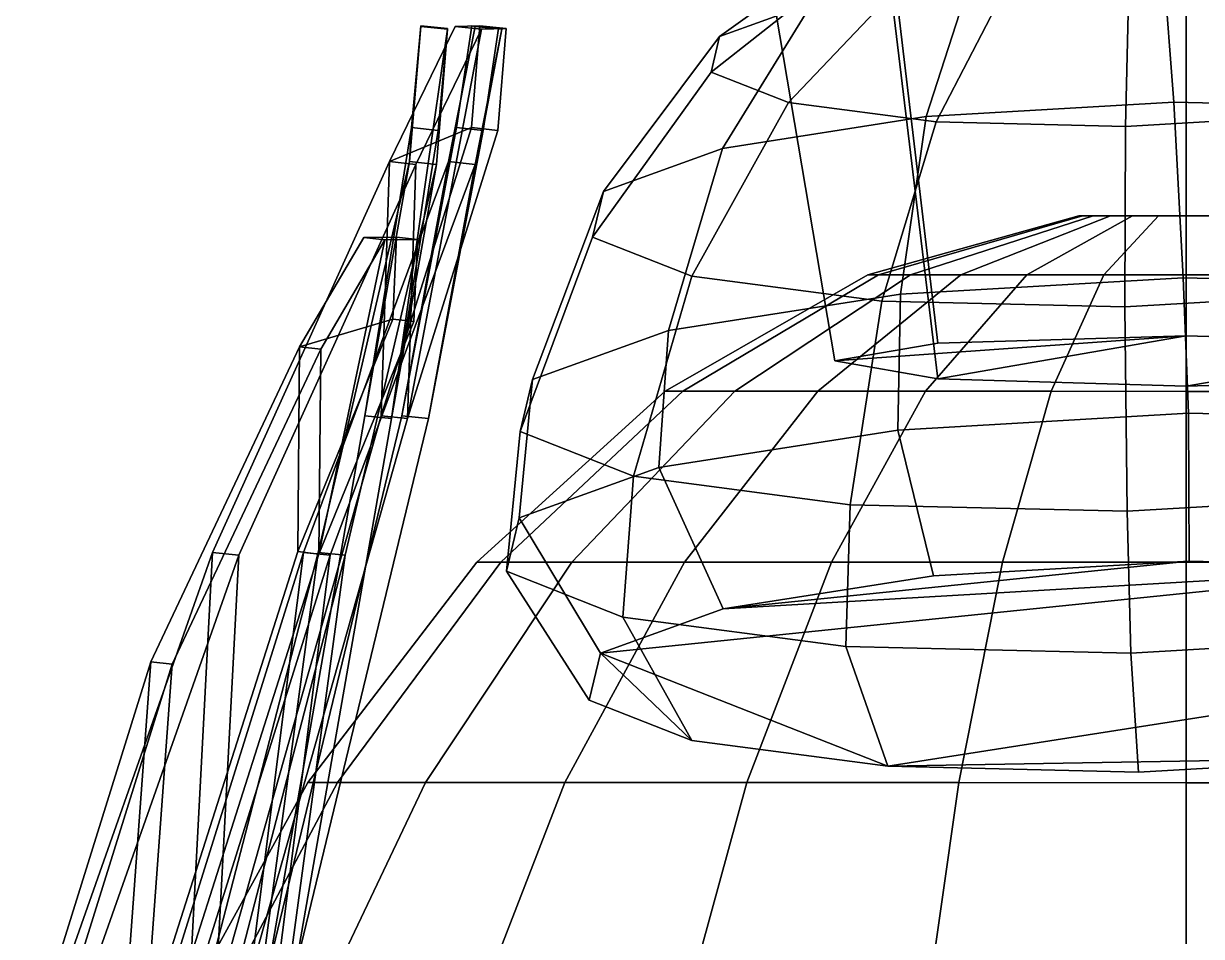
# Model space of a CAD drawing. Header units: metres. Extents: x -1.13 to 1.13, y -1.57 to 2.6.
# Drawn here: x -0.576 to 0.008, y 0.716 to 1.168 of the extents above; entities that cross this region are included whole.
import ezdxf

# ---------------------------------------------------------------- set-up
doc = ezdxf.new("R2010")
doc.units = ezdxf.units.M
for name, color, linetype in [('BODY', 6, 'CONTINUOUS'), ('FEATHER$', 13, 'CONTINUOUS'), ('FEATHER$B', 2, 'CONTINUOUS'), ('FEATHER$C', 4, 'CONTINUOUS'), ('FEATHER$D', 5, 'CONTINUOUS'), ('REAR', 9, 'CONTINUOUS'), ('TAIL', 15, 'CONTINUOUS')]:
    doc.layers.add(name, color=color, linetype=linetype)

msp = doc.modelspace()

# ---------------------------------------------------------------- linework, layer by layer
at = {"layer": 'BODY', "color": 6}
for points in [[(-0.0512, 1.07325, -0.158409), (-0.152313, 1.04399, -0.172512), (-0.157688, 1.04399, -0.132858), (-0.053008, 1.07325, -0.145899)], [(-0.053008, 1.07325, -0.145899), (-0.157688, 1.04399, -0.132858), (-0.152313, 1.04399, -0.104005), (-0.0512, 1.07325, -0.133497)], [(-0.045899, 1.07325, -0.16996), (-0.136555, 1.04399, -0.211953), (-0.152313, 1.04399, -0.172512), (-0.0512, 1.07325, -0.158409)], [(-0.0512, 1.07325, -0.133497), (-0.152313, 1.04399, -0.104005), (-0.136555, 1.04399, -0.076875), (-0.045899, 1.07325, -0.122265)], [(-0.037466, 1.07325, -0.180335), (-0.111487, 1.04399, -0.244755), (-0.136555, 1.04399, -0.211953), (-0.045899, 1.07325, -0.16996)], [(-0.045899, 1.07325, -0.122265), (-0.136555, 1.04399, -0.076875), (-0.111487, 1.04399, -0.050392), (-0.037466, 1.07325, -0.113204)], [(-0.026476, 1.07325, -0.188794), (-0.078817, 1.04398, -0.271543), (-0.111487, 1.04399, -0.244755), (-0.037466, 1.07325, -0.180335)], [(-0.037466, 1.07325, -0.113204), (-0.111487, 1.04399, -0.050392), (-0.078817, 1.04398, -0.028141), (-0.026476, 1.07325, -0.106544)], [(-0.013679, 1.07325, -0.194076), (-0.040773, 1.04398, -0.288813), (-0.078817, 1.04398, -0.271543), (-0.026476, 1.07325, -0.188794)], [(-0.026476, 1.07325, -0.106544), (-0.078817, 1.04398, -0.028141), (-0.040773, 1.04398, -0.012822), (-0.013679, 1.07325, -0.101107)], [(-0.0512, 1.07325, -0.158409), (-0.053008, 1.07325, -0.145899), (-0.045899, 1.07325, -0.16996)], [(-0.045899, 1.07325, -0.16996), (-0.053008, 1.07325, -0.145899), (-0.037466, 1.07325, -0.180335)], [(-0.037466, 1.07325, -0.180335), (-0.053008, 1.07325, -0.145899), (-0.013679, 1.07325, -0.194076)], [(-0.0512, 1.07325, -0.133497), (-0.013679, 1.07325, -0.194076), (-0.053008, 1.07325, -0.145899)], [(-0.013679, 1.07325, -0.194076), (-0.0512, 1.07325, -0.133497), (0.000069, 1.07325, -0.098582), (0.026613, 1.07325, -0.188795)], [(-0.045899, 1.07325, -0.122265), (-0.037466, 1.07325, -0.113204), (-0.0512, 1.07325, -0.133497)], [(-0.037466, 1.07325, -0.113204), (-0.026476, 1.07325, -0.106544), (-0.0512, 1.07325, -0.133497)], [(-0.026476, 1.07325, -0.106544), (0.000069, 1.07325, -0.098582), (-0.0512, 1.07325, -0.133497)], [(0.000068, 1.07325, -0.195713), (0.000064, 1.04398, -0.294581), (-0.040773, 1.04398, -0.288813), (-0.013679, 1.07325, -0.194076)], [(-0.013679, 1.07325, -0.101107), (-0.040773, 1.04398, -0.012822), (0.000068, 1.04398, -0.006136), (0.000069, 1.07325, -0.098582)], [(-0.026476, 1.07325, -0.188794), (-0.037466, 1.07325, -0.180335), (-0.013679, 1.07325, -0.194076)], [(-0.013679, 1.07325, -0.101107), (0.000069, 1.07325, -0.098582), (-0.026476, 1.07325, -0.106544)], [(0.000068, 1.07325, -0.195713), (-0.013679, 1.07325, -0.194076), (0.026613, 1.07325, -0.188795)], [(0.000064, 1.04398, -0.294581), (0.000068, 1.07325, -0.195713), (0.013815, 1.07325, -0.194077), (0.040902, 1.04398, -0.288815)], [(0.040909, 1.04398, -0.012823), (0.013817, 1.07325, -0.101108), (0.000069, 1.07325, -0.098582), (0.000068, 1.04398, -0.006136)], [(0.013815, 1.07325, -0.194077), (0.000068, 1.07325, -0.195713), (0.026613, 1.07325, -0.188795)], [(0.013817, 1.07325, -0.101108), (0.046037, 1.07325, -0.122267), (0.000069, 1.07325, -0.098582)], [(0.026613, 1.07325, -0.188795), (0.000069, 1.07325, -0.098582), (0.046037, 1.07325, -0.122267)], [(-0.152313, 1.04399, -0.172512), (-0.249272, 0.986239, -0.199412), (-0.258067, 0.98624, -0.137901), (-0.157688, 1.04399, -0.132858)], [(-0.157688, 1.04399, -0.132858), (-0.258067, 0.98624, -0.137901), (-0.249272, 0.986239, -0.078639), (-0.152313, 1.04399, -0.104005)], [(-0.136555, 1.04399, -0.211953), (-0.223486, 0.986238, -0.259456), (-0.249272, 0.986239, -0.199412), (-0.152313, 1.04399, -0.172512)], [(-0.152313, 1.04399, -0.104005), (-0.249272, 0.986239, -0.078639), (-0.223486, 0.986238, -0.025658), (-0.136555, 1.04399, -0.076875)], [(-0.111487, 1.04399, -0.244755), (-0.182466, 0.986236, -0.31233), (-0.223486, 0.986238, -0.259456), (-0.136555, 1.04399, -0.211953)], [(-0.136555, 1.04399, -0.076875), (-0.223486, 0.986238, -0.025658), (-0.182466, 0.986236, 0.018137), (-0.111487, 1.04399, -0.050392)], [(-0.078817, 1.04398, -0.271543), (-0.129008, 0.986233, -0.354398), (-0.182466, 0.986236, -0.31233), (-0.111487, 1.04399, -0.244755)], [(-0.111487, 1.04399, -0.050392), (-0.182466, 0.986236, 0.018137), (-0.129008, 0.986233, 0.049896), (-0.078817, 1.04398, -0.028141)], [(-0.040773, 1.04398, -0.288813), (-0.066755, 0.98623, -0.38372), (-0.129008, 0.986233, -0.354398), (-0.078817, 1.04398, -0.271543)], [(-0.078817, 1.04398, -0.028141), (-0.129008, 0.986233, 0.049896), (-0.066755, 0.98623, 0.074577), (-0.040773, 1.04398, -0.012822)], [(0.000064, 1.04398, -0.294581), (0.000059, 0.986226, -0.393925), (-0.066755, 0.98623, -0.38372), (-0.040773, 1.04398, -0.288813)], [(-0.040773, 1.04398, -0.012822), (-0.066755, 0.98623, 0.074577), (0.000065, 0.986226, 0.085323), (0.000068, 1.04398, -0.006136)], [(0.000059, 0.986226, -0.393925), (0.000064, 1.04398, -0.294581), (0.040902, 1.04398, -0.288815), (0.066873, 0.986219, -0.383722)], [(0.066885, 0.986219, 0.074575), (0.040909, 1.04398, -0.012823), (0.000068, 1.04398, -0.006136), (0.000065, 0.986226, 0.085323)], [(-0.249272, 0.986239, -0.199412), (-0.339432, 0.90159, -0.210604), (-0.351407, 0.90159, -0.122558), (-0.258067, 0.98624, -0.137901)], [(-0.258067, 0.98624, -0.137901), (-0.351407, 0.90159, -0.122558), (-0.339432, 0.90159, -0.038766), (-0.249272, 0.986239, -0.078639)], [(-0.223486, 0.986238, -0.259456), (-0.304322, 0.901588, -0.297602), (-0.339432, 0.90159, -0.210604), (-0.249272, 0.986239, -0.199412)], [(-0.249272, 0.986239, -0.078639), (-0.339432, 0.90159, -0.038766), (-0.304322, 0.901588, 0.031601), (-0.223486, 0.986238, -0.025658)], [(-0.182466, 0.986236, -0.31233), (-0.248469, 0.901585, -0.376302), (-0.304322, 0.901588, -0.297602), (-0.223486, 0.986238, -0.259456)], [(-0.223486, 0.986238, -0.025658), (-0.304322, 0.901588, 0.031601), (-0.248469, 0.901585, 0.087459), (-0.182466, 0.986236, 0.018137)], [(-0.129008, 0.986233, -0.354398), (-0.175681, 0.901581, -0.437347), (-0.248469, 0.901585, -0.376302), (-0.182466, 0.986236, -0.31233)], [(-0.182466, 0.986236, 0.018137), (-0.248469, 0.901585, 0.087459), (-0.175681, 0.901581, 0.129784), (-0.129008, 0.986233, 0.049896)], [(-0.066755, 0.98623, -0.38372), (-0.090917, 0.901577, -0.475814), (-0.175681, 0.901581, -0.437347), (-0.129008, 0.986233, -0.354398)], [(-0.129008, 0.986233, 0.049896), (-0.175681, 0.901581, 0.129784), (-0.090917, 0.901577, 0.159776), (-0.066755, 0.98623, 0.074577)], [(0.000059, 0.986226, -0.393925), (0.000051, 0.901572, -0.489862), (-0.090917, 0.901577, -0.475814), (-0.066755, 0.98623, -0.38372)], [(-0.066755, 0.98623, 0.074577), (-0.090917, 0.901577, 0.159776), (0.00006, 0.901572, 0.17435), (0.000065, 0.986226, 0.085323)], [(0.000051, 0.901572, -0.489862), (0.000059, 0.986226, -0.393925), (0.066873, 0.986219, -0.383722), (0.091019, 0.901562, -0.475817)], [(0.091036, 0.901562, 0.159773), (0.066885, 0.986219, 0.074575), (0.000065, 0.986226, 0.085323), (0.00006, 0.901572, 0.17435)], [(-0.339432, 0.90159, -0.210604), (-0.420332, 0.792347, -0.218825), (-0.435161, 0.792348, -0.101984), (-0.351407, 0.90159, -0.122558)], [(-0.351407, 0.90159, -0.122558), (-0.435161, 0.792348, -0.101984), (-0.420332, 0.792347, 0.008425), (-0.339432, 0.90159, -0.038766)], [(-0.304322, 0.901588, -0.297602), (-0.376855, 0.792345, -0.333058), (-0.420332, 0.792347, -0.218825), (-0.339432, 0.90159, -0.210604)], [(-0.339432, 0.90159, -0.038766), (-0.420332, 0.792347, 0.008425), (-0.376855, 0.792345, 0.09321), (-0.304322, 0.901588, 0.031601)], [(-0.248469, 0.901585, -0.376302), (-0.307693, 0.792341, -0.431736), (-0.376855, 0.792345, -0.333058), (-0.304322, 0.901588, -0.297602)], [(-0.304322, 0.901588, 0.031601), (-0.376855, 0.792345, 0.09321), (-0.307693, 0.792341, 0.156499), (-0.248469, 0.901585, 0.087459)], [(-0.175681, 0.901581, -0.437347), (-0.21756, 0.792336, -0.508034), (-0.307693, 0.792341, -0.431736), (-0.248469, 0.901585, -0.376302)], [(-0.248469, 0.901585, 0.087459), (-0.307693, 0.792341, 0.156499), (-0.21756, 0.792336, 0.202182), (-0.175681, 0.901581, 0.129784)], [(-0.090917, 0.901577, -0.475814), (-0.112598, 0.792331, -0.555738), (-0.21756, 0.792336, -0.508034), (-0.175681, 0.901581, -0.437347)], [(-0.175681, 0.901581, 0.129784), (-0.21756, 0.792336, 0.202182), (-0.112598, 0.792331, 0.234921), (-0.090917, 0.901577, 0.159776)], [(0.000051, 0.901572, -0.489862), (0.000042, 0.792325, -0.573149), (-0.112598, 0.792331, -0.555738), (-0.090917, 0.901577, -0.475814)], [(-0.090917, 0.901577, 0.159776), (-0.112598, 0.792331, 0.234921), (0.000052, 0.792325, 0.252883), (0.00006, 0.901572, 0.17435)], [(0.000042, 0.792325, -0.573149), (0.000051, 0.901572, -0.489862), (0.091019, 0.901562, -0.475817), (0.112682, 0.792312, -0.555741)], [(0.112703, 0.792312, 0.234918), (0.091036, 0.901562, 0.159773), (0.00006, 0.901572, 0.17435), (0.000052, 0.792325, 0.252883)], [(-0.420332, 0.792347, -0.218825), (-0.489767, 0.661492, -0.222557), (-0.507045, 0.661493, -0.080028), (-0.435161, 0.792348, -0.101984)], [(-0.435161, 0.792348, -0.101984), (-0.507045, 0.661493, -0.080028), (-0.489767, 0.661492, 0.049679), (-0.420332, 0.792347, 0.008425)], [(-0.376855, 0.792345, -0.333058), (-0.43911, 0.661489, -0.360287), (-0.489767, 0.661492, -0.222557), (-0.420332, 0.792347, -0.218825)], [(-0.420332, 0.792347, 0.008425), (-0.489767, 0.661492, 0.049679), (-0.43911, 0.661489, 0.148011), (-0.376855, 0.792345, 0.09321)], [(-0.307693, 0.792341, -0.431736), (-0.358525, 0.661485, -0.477136), (-0.43911, 0.661489, -0.360287), (-0.376855, 0.792345, -0.333058)], [(-0.376855, 0.792345, 0.09321), (-0.43911, 0.661489, 0.148011), (-0.358525, 0.661485, 0.211638), (-0.307693, 0.792341, 0.156499)], [(-0.21756, 0.792336, -0.508034), (-0.253506, 0.661479, -0.565385), (-0.358525, 0.661485, -0.477136), (-0.307693, 0.792341, -0.431736)], [(-0.307693, 0.792341, 0.156499), (-0.358525, 0.661485, 0.211638), (-0.253506, 0.661479, 0.259448), (-0.21756, 0.792336, 0.202182)], [(-0.112598, 0.792331, -0.555738), (-0.131208, 0.661473, -0.621977), (-0.253506, 0.661479, -0.565385), (-0.21756, 0.792336, -0.508034)], [(-0.21756, 0.792336, 0.202182), (-0.253506, 0.661479, 0.259448), (-0.131208, 0.661473, 0.295525), (-0.112598, 0.792331, 0.234921)], [(0.000042, 0.792325, -0.573149), (0.000031, 0.661466, -0.642329), (-0.131208, 0.661473, -0.621977), (-0.112598, 0.792331, -0.555738)], [(-0.112598, 0.792331, 0.234921), (-0.131208, 0.661473, 0.295525), (0.000043, 0.661466, 0.316354), (0.000052, 0.792325, 0.252883)], [(0.000031, 0.661466, -0.642329), (0.000042, 0.792325, -0.573149), (0.112682, 0.792312, -0.555741), (0.13127, 0.661451, -0.621981)], [(0.131294, 0.661451, 0.295521), (0.112703, 0.792312, 0.234918), (0.000052, 0.792325, 0.252883), (0.000043, 0.661466, 0.316354)]]:
    msp.add_3dface(points, dxfattribs=at)
at = {"layer": 'FEATHER$', "color": 13}
for points in [[(-0.383671, 1.11696, -1.15553), (-0.384758, 1.10007, -0.958554), (-0.379141, 1.16708, -1.05372), (-0.379049, 1.16738, -1.12712)], [(-0.365913, 1.16593, -1.12553), (-0.370574, 1.11551, -1.15394), (-0.383671, 1.11696, -1.15553), (-0.379049, 1.16738, -1.12712)], [(-0.365916, 1.16563, -1.05213), (-0.365913, 1.16593, -1.12553), (-0.379049, 1.16738, -1.12712), (-0.379141, 1.16708, -1.05372)], [(-0.365916, 1.16563, -1.05213), (-0.393635, 0.972724, -1.06468), (-0.370574, 1.11551, -1.15394), (-0.365913, 1.16593, -1.12553)], [(-0.393635, 0.972724, -1.06468), (-0.365916, 1.16563, -1.05213), (-0.371427, 1.09862, -0.956963)], [(-0.371427, 1.09862, -0.956963), (-0.365916, 1.16563, -1.05213), (-0.379141, 1.16708, -1.05372), (-0.384758, 1.10007, -0.958554)], [(-0.370574, 1.11551, -1.15394), (-0.393635, 0.972724, -1.06468), (-0.406786, 0.974171, -1.06627), (-0.383671, 1.11696, -1.15553)], [(-0.384758, 1.10007, -0.958554), (-0.383671, 1.11696, -1.15553), (-0.406786, 0.974171, -1.06627)], [(-0.467533, 0.626746, -0.930124), (-0.42996, 0.906452, -0.799076), (-0.384758, 1.10007, -0.958554), (-0.406786, 0.974171, -1.06627)], [(-0.41666, 0.905006, -0.797484), (-0.454504, 0.6253, -0.928533), (-0.393635, 0.972724, -1.06468), (-0.371427, 1.09862, -0.956963)], [(-0.41666, 0.905006, -0.797484), (-0.371427, 1.09862, -0.956963), (-0.384758, 1.10007, -0.958554), (-0.42996, 0.906452, -0.799076)], [(-0.393635, 0.972724, -1.06468), (-0.454504, 0.6253, -0.928533), (-0.467533, 0.626746, -0.930124), (-0.406786, 0.974171, -1.06627)], [(-0.52486, 0.31129, -0.747544), (-0.494936, 0.655576, -0.679593), (-0.42996, 0.906452, -0.799076), (-0.467533, 0.626746, -0.930124)], [(-0.454504, 0.6253, -0.928533), (-0.41666, 0.905006, -0.797484), (-0.481907, 0.65413, -0.678002), (-0.511832, 0.309843, -0.745952)], [(-0.481907, 0.65413, -0.678002), (-0.41666, 0.905006, -0.797484), (-0.42996, 0.906452, -0.799076), (-0.494936, 0.655576, -0.679593)]]:
    msp.add_3dface(points, dxfattribs=at)
at = {"layer": 'FEATHER$B', "color": 2}
for points in [[(-0.392996, 1.02198, -0.514926), (-0.439179, 1.00835, -0.356039), (-0.407338, 1.0624, -0.432807), (-0.391115, 1.06265, -0.492013)], [(-0.428695, 1.00718, -0.354755), (-0.396918, 1.06124, -0.431523), (-0.407338, 1.0624, -0.432807), (-0.439179, 1.00835, -0.356039)], [(-0.396918, 1.06124, -0.431523), (-0.380721, 1.06148, -0.490729), (-0.391115, 1.06265, -0.492013), (-0.407338, 1.0624, -0.432807)], [(-0.380721, 1.06148, -0.490729), (-0.382602, 1.02081, -0.513643), (-0.392996, 1.02198, -0.514926), (-0.391115, 1.06265, -0.492013)], [(-0.396918, 1.06124, -0.431523), (-0.429632, 0.905628, -0.441644), (-0.382602, 1.02081, -0.513643), (-0.380721, 1.06148, -0.490729)], [(-0.429632, 0.905628, -0.441644), (-0.396918, 1.06124, -0.431523), (-0.428695, 1.00718, -0.354755)], [(-0.382602, 1.02081, -0.513643), (-0.429632, 0.905628, -0.441644), (-0.440122, 0.906794, -0.442928), (-0.392996, 1.02198, -0.514926)], [(-0.439179, 1.00835, -0.356039), (-0.392996, 1.02198, -0.514926), (-0.440122, 0.906794, -0.442928)], [(-0.529399, 0.626548, -0.333106), (-0.512904, 0.85217, -0.227397), (-0.439179, 1.00835, -0.356039), (-0.440122, 0.906794, -0.442928)], [(-0.502345, 0.851003, -0.226113), (-0.518836, 0.62538, -0.331823), (-0.429632, 0.905628, -0.441644), (-0.428695, 1.00718, -0.354755)], [(-0.502345, 0.851003, -0.226113), (-0.428695, 1.00718, -0.354755), (-0.439179, 1.00835, -0.356039), (-0.512904, 0.85217, -0.227397)], [(-0.429632, 0.905628, -0.441644), (-0.518836, 0.62538, -0.331823), (-0.529399, 0.626548, -0.333106), (-0.440122, 0.906794, -0.442928)], [(-0.565368, 0.648635, -0.129734), (-0.502345, 0.851003, -0.226113), (-0.512904, 0.85217, -0.227397), (-0.575968, 0.649803, -0.131017)], [(-0.559818, 0.372087, -0.185829), (-0.575968, 0.649803, -0.131017), (-0.512904, 0.85217, -0.227397), (-0.529399, 0.626548, -0.333106)], [(-0.518836, 0.62538, -0.331823), (-0.502345, 0.851003, -0.226113), (-0.565368, 0.648635, -0.129734), (-0.54927, 0.37092, -0.184545)]]:
    msp.add_3dface(points, dxfattribs=at)
at = {"layer": 'FEATHER$C', "color": 4}
for points in [[(-0.354078, 1.11696, -0.74417), (-0.394697, 1.10007, -0.547196), (-0.362152, 1.16708, -0.642366), (-0.349928, 1.16738, -0.715763)], [(-0.349027, 1.16563, -0.640774), (-0.336786, 1.16593, -0.714172), (-0.349928, 1.16738, -0.715763), (-0.362152, 1.16708, -0.642366)], [(-0.336786, 1.16593, -0.714172), (-0.340949, 1.11551, -0.742579), (-0.354078, 1.11696, -0.74417), (-0.349928, 1.16738, -0.715763)], [(-0.381596, 1.09862, -0.545604), (-0.349027, 1.16563, -0.640774), (-0.362152, 1.16708, -0.642366), (-0.394697, 1.10007, -0.547196)], [(-0.349027, 1.16563, -0.640774), (-0.385684, 0.972723, -0.653321), (-0.340949, 1.11551, -0.742579), (-0.336786, 1.16593, -0.714172)], [(-0.385684, 0.972723, -0.653321), (-0.349027, 1.16563, -0.640774), (-0.381596, 1.09862, -0.545604)], [(-0.340949, 1.11551, -0.742579), (-0.385684, 0.972723, -0.653321), (-0.39878, 0.97417, -0.654913), (-0.354078, 1.11696, -0.74417)], [(-0.394697, 1.10007, -0.547196), (-0.354078, 1.11696, -0.74417), (-0.39878, 0.97417, -0.654913)], [(-0.497008, 0.626745, -0.518766), (-0.482347, 0.906451, -0.387717), (-0.394697, 1.10007, -0.547196), (-0.39878, 0.97417, -0.654913)], [(-0.469304, 0.905005, -0.386126), (-0.484005, 0.625299, -0.517175), (-0.385684, 0.972723, -0.653321), (-0.381596, 1.09862, -0.545604)], [(-0.469304, 0.905005, -0.386126), (-0.381596, 1.09862, -0.545604), (-0.394697, 1.10007, -0.547196), (-0.482347, 0.906451, -0.387717)], [(-0.385684, 0.972723, -0.653321), (-0.484005, 0.625299, -0.517175), (-0.497008, 0.626745, -0.518766), (-0.39878, 0.97417, -0.654913)], [(-0.557706, 0.654129, -0.266643), (-0.469304, 0.905005, -0.386126), (-0.482347, 0.906451, -0.387717), (-0.57065, 0.655575, -0.268235)], [(-0.553415, 0.311289, -0.336185), (-0.57065, 0.655575, -0.268235), (-0.482347, 0.906451, -0.387717), (-0.497008, 0.626745, -0.518766)], [(-0.484005, 0.625299, -0.517175), (-0.469304, 0.905005, -0.386126), (-0.557706, 0.654129, -0.266643), (-0.54041, 0.309842, -0.334593)]]:
    msp.add_3dface(points, dxfattribs=at)
at = {"layer": 'FEATHER$D', "color": 5}
for points in [[(-0.361386, 1.11696, -0.948556), (-0.365401, 1.10007, -0.751582), (-0.35213, 1.16708, -0.846752), (-0.353837, 1.16738, -0.920149)], [(-0.340652, 1.16593, -0.918558), (-0.348219, 1.11551, -0.946965), (-0.361386, 1.11696, -0.948556), (-0.353837, 1.16738, -0.920149)], [(-0.338907, 1.16563, -0.84516), (-0.340652, 1.16593, -0.918558), (-0.353837, 1.16738, -0.920149), (-0.35213, 1.16708, -0.846752)], [(-0.338907, 1.16563, -0.84516), (-0.375373, 0.972724, -0.857707), (-0.348219, 1.11551, -0.946965), (-0.340652, 1.16593, -0.918558)], [(-0.375373, 0.972724, -0.857707), (-0.338907, 1.16563, -0.84516), (-0.35215, 1.09862, -0.749991)], [(-0.35215, 1.09862, -0.749991), (-0.338907, 1.16563, -0.84516), (-0.35213, 1.16708, -0.846752), (-0.365401, 1.10007, -0.751582)], [(-0.348219, 1.11551, -0.946965), (-0.375373, 0.972724, -0.857707), (-0.388538, 0.974171, -0.859299), (-0.361386, 1.11696, -0.948556)], [(-0.365401, 1.10007, -0.751582), (-0.361386, 1.11696, -0.948556), (-0.388538, 0.974171, -0.859299)], [(-0.47247, 0.626746, -0.723152), (-0.437226, 0.906452, -0.592104), (-0.365401, 1.10007, -0.751582), (-0.388538, 0.974171, -0.859299)], [(-0.424087, 0.905006, -0.590512), (-0.459441, 0.6253, -0.721561), (-0.375373, 0.972724, -0.857707), (-0.35215, 1.09862, -0.749991)], [(-0.424087, 0.905006, -0.590512), (-0.35215, 1.09862, -0.749991), (-0.365401, 1.10007, -0.751582), (-0.437226, 0.906452, -0.592104)], [(-0.375373, 0.972724, -0.857707), (-0.459441, 0.6253, -0.721561), (-0.47247, 0.626746, -0.723152), (-0.388538, 0.974171, -0.859299)], [(-0.529797, 0.31129, -0.540571), (-0.515652, 0.655576, -0.472621), (-0.437226, 0.906452, -0.592104), (-0.47247, 0.626746, -0.723152)], [(-0.459441, 0.6253, -0.721561), (-0.424087, 0.905006, -0.590512), (-0.502718, 0.654129, -0.471029), (-0.516768, 0.309843, -0.53898)], [(-0.502718, 0.654129, -0.471029), (-0.424087, 0.905006, -0.590512), (-0.437226, 0.906452, -0.592104), (-0.515652, 0.655576, -0.472621)]]:
    msp.add_3dface(points, dxfattribs=at)
at = {"layer": 'REAR', "color": 9}
for points in [[(-0.155846, 1.21613, -0.229036), (-0.231116, 1.16201, -0.197719), (-0.185191, 1.1786, -0.130636), (-0.126713, 1.22665, -0.186481)], [(-0.158521, 1.20498, -0.278007), (-0.235332, 1.14444, -0.274917), (-0.231116, 1.16201, -0.197719), (-0.155846, 1.21613, -0.229036)], [(-0.134207, 1.19541, -0.323695), (-0.197003, 1.12935, -0.34694), (-0.235332, 1.14444, -0.274917), (-0.158521, 1.20498, -0.278007)], [(-0.106652, 1.1909, -0.086955), (-0.128747, 1.12234, -0.023218), (-0.005941, 1.12951, -0.008281), (-0.011056, 1.19648, -0.075327)], [(-0.011056, 1.19648, -0.075327), (-0.005941, 1.12951, -0.008281), (0.114454, 1.12663, -0.037478), (0.082664, 1.19425, -0.098055)], [(-0.185191, 1.1786, -0.130636), (-0.22964, 1.10654, -0.079333), (-0.128747, 1.12234, -0.023218), (-0.106652, 1.1909, -0.086955)], [(-0.08772, 1.1893, -0.357051), (-0.123722, 1.11974, -0.399523), (-0.197003, 1.12935, -0.34694), (-0.134207, 1.19541, -0.323695)], [(0.032374, 1.19143, -0.364093), (0.065594, 1.12308, -0.410624), (-0.030002, 1.11749, -0.422252), (-0.028268, 1.18788, -0.371469)], [(-0.028268, 1.18788, -0.371469), (-0.030002, 1.11749, -0.422252), (-0.123722, 1.11974, -0.399523), (-0.08772, 1.1893, -0.357051)], [(-0.231116, 1.16201, -0.197719), (-0.288636, 1.08523, -0.165509), (-0.22964, 1.10654, -0.079333), (-0.185191, 1.1786, -0.130636)], [(-0.235332, 1.14444, -0.274917), (-0.294052, 1.06266, -0.26468), (-0.288636, 1.08523, -0.165509), (-0.231116, 1.16201, -0.197719)], [(-0.197003, 1.12935, -0.34694), (-0.244814, 1.04327, -0.357203), (-0.294052, 1.06266, -0.26468), (-0.235332, 1.14444, -0.274917)], [(-0.123722, 1.11974, -0.399523), (-0.150675, 1.03092, -0.424753), (-0.244814, 1.04327, -0.357203), (-0.197003, 1.12935, -0.34694)], [(-0.128747, 1.12234, -0.023218), (-0.141386, 1.03433, 0.027274), (-0.00132, 1.04251, 0.044311), (-0.005941, 1.12951, -0.008281)], [(-0.005941, 1.12951, -0.008281), (-0.00132, 1.04251, 0.044311), (0.135998, 1.03923, 0.01101), (0.114454, 1.12663, -0.037478)], [(-0.22964, 1.10654, -0.079333), (-0.25646, 1.0163, -0.036727), (-0.141386, 1.03433, 0.027274), (-0.128747, 1.12234, -0.023218)], [(0.065594, 1.12308, -0.410624), (0.092526, 1.03523, -0.439013), (-0.030279, 1.02805, -0.45395), (-0.030002, 1.11749, -0.422252)], [(-0.030002, 1.11749, -0.422252), (-0.030279, 1.02805, -0.45395), (-0.150675, 1.03092, -0.424753), (-0.123722, 1.11974, -0.399523)], [(-0.288636, 1.08523, -0.165509), (-0.323748, 0.992013, -0.135016), (-0.25646, 1.0163, -0.036727), (-0.22964, 1.10654, -0.079333)], [(-0.294052, 1.06266, -0.26468), (-0.329925, 0.966261, -0.248125), (-0.323748, 0.992013, -0.135016), (-0.288636, 1.08523, -0.165509)], [(-0.244814, 1.04327, -0.357203), (-0.273766, 0.944151, -0.353652), (-0.329925, 0.966261, -0.248125), (-0.294052, 1.06266, -0.26468)], [(-0.150675, 1.03092, -0.424753), (-0.166395, 0.930061, -0.430696), (-0.273766, 0.944151, -0.353652), (-0.244814, 1.04327, -0.357203)], [(-0.142833, 0.967059, 0.049504), (0.001197, 0.975473, 0.067023), (-0.00132, 1.04251, 0.044311), (-0.141386, 1.03433, 0.027274)], [(0.001197, 0.975473, 0.067023), (0.1424, 0.972102, 0.032779), (0.135998, 1.03923, 0.01101), (-0.00132, 1.04251, 0.044311)], [(-0.261164, 0.948528, -0.016308), (-0.142833, 0.967059, 0.049504), (-0.141386, 1.03433, 0.027274), (-0.25646, 1.0163, -0.036727)], [(0.092526, 1.03523, -0.439013), (0.110987, 0.934964, -0.44696), (-0.029078, 0.926783, -0.463998), (-0.030279, 1.02805, -0.45395)], [(-0.030279, 1.02805, -0.45395), (-0.029078, 0.926783, -0.463998), (-0.166395, 0.930061, -0.430696), (-0.150675, 1.03092, -0.424753)], [(-0.330357, 0.923548, -0.117379), (-0.261164, 0.948528, -0.016308), (-0.25646, 1.0163, -0.036727), (-0.323748, 0.992013, -0.135016)], [(-0.336709, 0.897068, -0.23369), (-0.330357, 0.923548, -0.117379), (-0.323748, 0.992013, -0.135016), (-0.329925, 0.966261, -0.248125)], [(0.001197, 0.975473, 0.067023), (-0.142833, 0.967059, 0.049504), (-0.125171, 0.894748, 0.035111), (0.001525, 0.902149, 0.050522)], [(0.1424, 0.972102, 0.032779), (0.001197, 0.975473, 0.067023), (0.001525, 0.902149, 0.050522), (0.125735, 0.899182, 0.020399)], [(-0.278961, 0.874332, -0.342204), (-0.336709, 0.897068, -0.23369), (-0.329925, 0.966261, -0.248125), (-0.273766, 0.944151, -0.353652)], [(-0.142833, 0.967059, 0.049504), (-0.261164, 0.948528, -0.016308), (-0.22926, 0.878446, -0.022781), (-0.125171, 0.894748, 0.035111)], [(-0.261164, 0.948528, -0.016308), (-0.330357, 0.923548, -0.117379), (-0.290126, 0.856472, -0.111688), (-0.22926, 0.878446, -0.022781)], [(-0.168551, 0.859844, -0.421428), (-0.278961, 0.874332, -0.342204), (-0.273766, 0.944151, -0.353652), (-0.166395, 0.930061, -0.430696)], [(0.116682, 0.864885, -0.438153), (-0.027347, 0.856471, -0.455672), (-0.029078, 0.926783, -0.463998), (0.110987, 0.934964, -0.44696)], [(-0.027347, 0.856471, -0.455672), (-0.168551, 0.859844, -0.421428), (-0.166395, 0.930061, -0.430696), (-0.029078, 0.926783, -0.463998)], [(-0.330357, 0.923548, -0.117379), (-0.336709, 0.897068, -0.23369), (-0.295713, 0.83318, -0.214001), (-0.290126, 0.856472, -0.111688)], [(0.125735, 0.899182, 0.020399), (-0.290126, 0.856472, -0.111688), (-0.147793, 0.800435, -0.379144), (0.273655, 0.866439, -0.144745)], [(-0.290126, 0.856472, -0.111688), (0.125735, 0.899182, 0.020399), (-0.22926, 0.878446, -0.022781)], [(-0.125171, 0.894748, 0.035111), (-0.22926, 0.878446, -0.022781), (0.001525, 0.902149, 0.050522)], [(0.001525, 0.902149, 0.050522), (-0.22926, 0.878446, -0.022781), (0.125735, 0.899182, 0.020399)], [(-0.336709, 0.897068, -0.23369), (-0.278961, 0.874332, -0.342204), (-0.244915, 0.81318, -0.309455), (-0.295713, 0.83318, -0.214001)], [(-0.278961, 0.874332, -0.342204), (-0.168551, 0.859844, -0.421428), (-0.147793, 0.800435, -0.379144), (-0.244915, 0.81318, -0.309455)], [(0.273655, 0.866439, -0.144745), (-0.147793, 0.800435, -0.379144), (0.103112, 0.80487, -0.393856)], [(-0.027347, 0.856471, -0.455672), (0.116682, 0.864885, -0.438153), (0.103112, 0.80487, -0.393856), (-0.023584, 0.797468, -0.409267)], [(-0.168551, 0.859844, -0.421428), (-0.027347, 0.856471, -0.455672), (-0.023584, 0.797468, -0.409267), (-0.147793, 0.800435, -0.379144)], [(-0.295713, 0.83318, -0.214001), (-0.244915, 0.81318, -0.309455), (-0.290126, 0.856472, -0.111688)], [(-0.244915, 0.81318, -0.309455), (-0.147793, 0.800435, -0.379144), (-0.290126, 0.856472, -0.111688)], [(-0.023584, 0.797468, -0.409267), (0.103112, 0.80487, -0.393856), (-0.147793, 0.800435, -0.379144)]]:
    msp.add_3dface(points, dxfattribs=at)
at = {"layer": 'TAIL', "color": 15}
for points in [[(-0.310206, 2.58816, -0.489928), (-0.122964, 1.01014, -0.208381), (0.000053, 1.01378, -0.197715), (0.000137, 2.59737, -0.463019)], [(0.000137, 2.59737, -0.463019), (0.000053, 1.01378, -0.197715), (0.12307, 1.01012, -0.208381), (0.310477, 2.58812, -0.489928)], [(-0.438754, 2.56589, -0.55489), (-0.173919, 1.00131, -0.234131), (-0.122964, 1.01014, -0.208381), (-0.310206, 2.58816, -0.489928)], [(-0.310208, 2.54363, -0.619853), (-0.122965, 0.992477, -0.259882), (-0.173919, 1.00131, -0.234131), (-0.438754, 2.56589, -0.55489)], [(0.000133, 2.53438, -0.646761), (0.000052, 0.988816, -0.270548), (-0.122965, 0.992477, -0.259882), (-0.310208, 2.54363, -0.619853)], [(0.310475, 2.54359, -0.619853), (0.123069, 0.992464, -0.259882), (0.000052, 0.988816, -0.270548), (0.000133, 2.53438, -0.646761)], [(-0.122964, 1.01014, -0.208381), (-0.173919, 1.00131, -0.234131), (0.000053, 1.01378, -0.197715)], [(-0.122965, 0.992477, -0.259882), (0.000053, 1.01378, -0.197715), (-0.173919, 1.00131, -0.234131)], [(0.000053, 1.01378, -0.197715), (-0.122965, 0.992477, -0.259882), (0.000052, 0.988816, -0.270548), (0.12307, 1.01012, -0.208381)], [(0.12307, 1.01012, -0.208381), (0.000052, 0.988816, -0.270548), (0.123069, 0.992464, -0.259882)]]:
    msp.add_3dface(points, dxfattribs=at)

doc.saveas('drawing.dxf')
